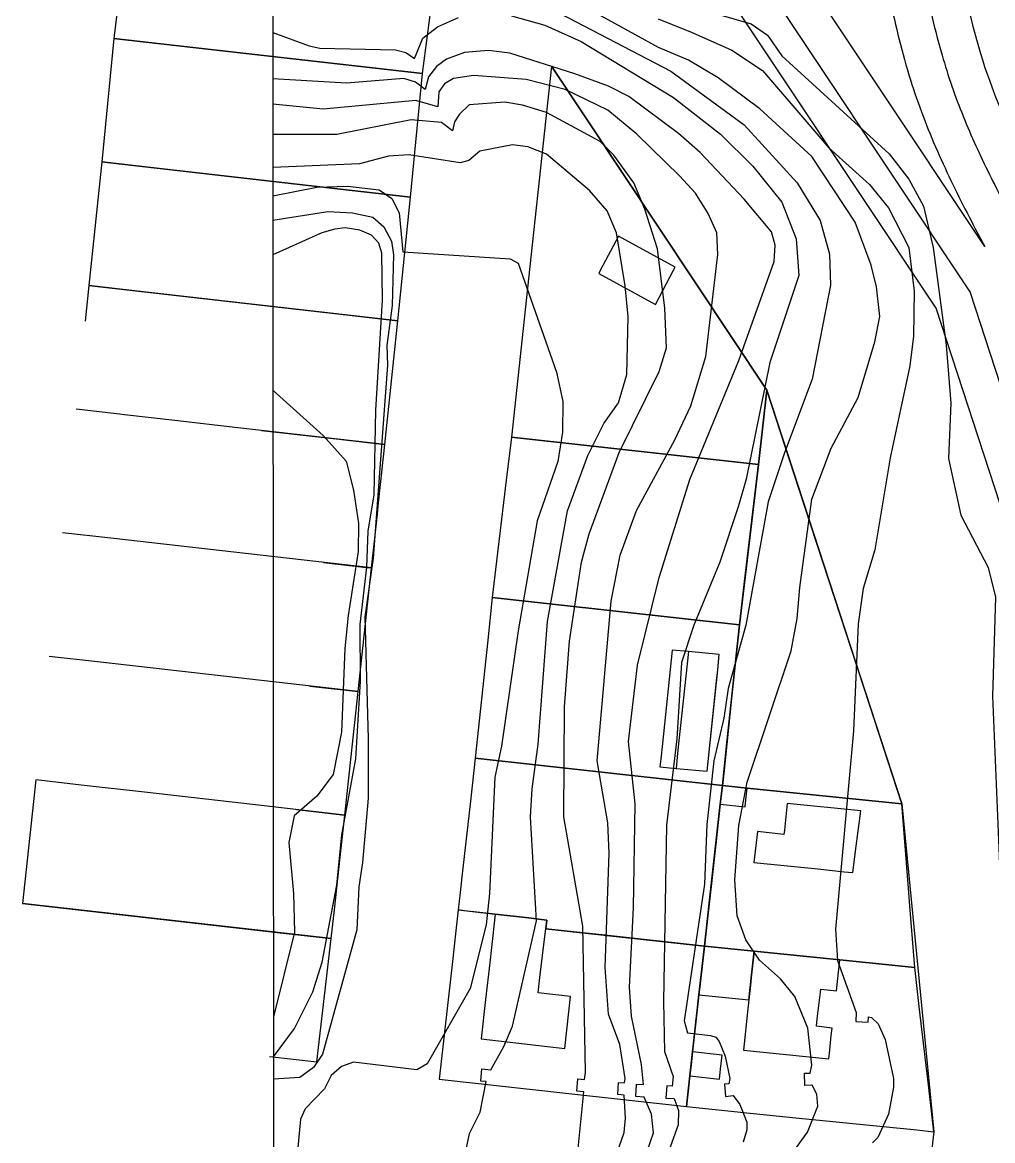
# Model space of a CAD drawing. Header units: millimetres. Extents: x 1101 to 4203, y 1053 to 1744.
# Drawn here: x 1114.8 to 1192.8, y 1559.6 to 1649.6 of the extents above; entities that cross this region are included whole.
import ezdxf

# ---------------------------------------------------------------- set-up
doc = ezdxf.new("R2010")
doc.units = ezdxf.units.MM
doc.layers.add('01_Fina', color=7, linetype='Continuous')
doc.layers.add('Traza Urbana', color=7, linetype='Continuous')

msp = doc.modelspace()

# ---------------------------------------------------------------- linework, layer by layer
for points in [[(1192.163, 1631.565), (1174.473, 1658.178), (1163.32, 1673.99), (1136.159, 1690.83)], [(1199.202, 1498.866), (1204.745, 1548.039), (1206.165, 1560.168), (1203.216, 1590.433), (1190.983, 1627.921), (1172.021, 1656.449), (1161.22, 1671.762), (1134.578, 1688.28)], [(1182.159, 1363.82), (1181.533, 1367.919), (1189.535, 1439.139), (1190.575, 1449.116), (1201.764, 1548.382), (1203.148, 1560.197), (1200.262, 1589.814), (1188.258, 1626.601), (1169.57, 1654.72), (1159.121, 1669.534), (1132.997, 1685.731)], [(1157.312, 1646.074), (1174.632, 1620.004), (1185.492, 1586.724), (1188.062, 1560.344), (1186.862, 1550.094), (1175.662, 1450.734), (1174.622, 1440.754), (1166.142, 1365.284)]]:
    msp.add_lwpolyline(points)
for points, knots in [([(1200.729, 1743.865), (1199.28, 1738.059), (1197.848, 1732.333), (1194.958, 1722.492), (1193.583, 1718.313), (1190.406, 1710.195), (1188.604, 1706.254), (1186.306, 1702.08), (1186.068, 1701.655), (1185.572, 1700.777), (1185.315, 1700.326), (1184.534, 1698.931), (1183.993, 1697.946), (1183.23, 1696.409), (1182.995, 1695.913), (1182.568, 1694.951), (1182.374, 1694.49), (1182.011, 1693.566), (1181.84, 1693.101), (1181.357, 1691.698), (1181.076, 1690.753), (1180.348, 1687.896), (1180.017, 1685.964), (1179.67, 1682.465), (1179.607, 1680.899), (1179.643, 1678.428), (1179.686, 1677.517), (1179.815, 1675.879), (1179.892, 1675.15), (1180.077, 1673.725), (1180.184, 1673.027), (1180.535, 1670.969), (1180.81, 1669.65), (1181.313, 1667.378), (1181.538, 1666.407), (1181.91, 1664.791), (1182.061, 1664.132), (1182.307, 1663.008), (1182.406, 1662.54), (1182.602, 1661.587), (1182.697, 1661.105), (1182.979, 1659.647), (1183.161, 1658.656), (1183.713, 1655.637), (1184.087, 1653.561), (1184.986, 1649.323), (1185.51, 1647.16), (1186.495, 1644.005), (1186.835, 1643.02), (1187.561, 1641.107), (1187.947, 1640.172), (1189.154, 1637.425), (1190.02, 1635.67), (1191.318, 1633.158), (1191.742, 1632.356), (1192.163, 1631.565)], [0, 0, 0, 0, 17.907863, 17.907863, 31.645947, 31.645947, 45.384032, 45.384032, 46.917602, 46.917602, 48.451171, 48.451171, 51.518311, 51.518311, 52.911338, 52.911338, 54.135599, 54.135599, 55.359859, 55.359859, 57.80838, 57.80838, 62.705421, 62.705421, 66.660397, 66.660397, 68.983232, 68.983232, 70.860394, 70.860394, 72.737555, 72.737555, 76.491878, 76.491878, 79.430836, 79.430836, 81.515168, 81.515168, 83.047934, 83.047934, 84.5807, 84.5807, 87.646233, 87.646233, 93.777297, 93.777297, 99.908361, 99.908361, 102.648354, 102.648354, 105.388348, 105.388348, 110.868334, 110.868334, 113.502397, 113.502397, 113.502397, 113.502397]), ([(1203.64, 1743.138), (1202.19, 1737.333), (1200.75, 1731.568), (1198.53, 1724.008), (1197.943, 1722.11), (1196.316, 1717.171), (1195.22, 1714.157), (1192.781, 1708.241), (1191.441, 1705.341), (1189.681, 1701.999), (1189.399, 1701.476), (1188.538, 1699.916), (1187.923, 1698.854), (1186.697, 1696.633), (1186.087, 1695.474), (1185.272, 1693.653), (1185.025, 1693.05), (1184.571, 1691.837), (1184.363, 1691.224), (1183.794, 1689.368), (1183.488, 1688.109), (1182.778, 1684.298), (1182.581, 1681.711), (1182.654, 1678.157), (1182.712, 1677.169), (1182.994, 1674.227), (1183.324, 1672.336), (1184.082, 1668.67), (1184.51, 1666.893), (1185.038, 1664.562), (1185.167, 1663.978), (1185.414, 1662.814), (1185.533, 1662.227), (1185.881, 1660.455), (1186.1, 1659.259), (1186.762, 1655.636), (1187.207, 1653.176), (1188.053, 1649.46), (1188.367, 1648.212), (1188.966, 1646.138), (1189.225, 1645.311), (1190.078, 1642.84), (1190.736, 1641.242), (1192.151, 1638.128), (1192.908, 1636.61), (1194.498, 1633.546), (1195.332, 1632.003), (1196.91, 1629.04), (1197.663, 1627.604), (1199.154, 1624.721), (1199.891, 1623.276), (1201.51, 1620.065), (1202.389, 1618.297), (1204.974, 1613.056), (1206.689, 1609.518), (1209.205, 1604.957), (1209.822, 1603.886), (1211.08, 1601.78), (1211.722, 1600.742), (1212.506, 1599.501), (1212.641, 1599.288), (1212.776, 1599.076), (1215.466, 1594.913), (1215.879, 1594.279), (1216.843, 1592.792), (1217.388, 1591.943), (1218.486, 1590.222), (1219.04, 1589.352), (1220.739, 1586.733), (1221.923, 1584.977), (1223.619, 1582.759), (1224.018, 1582.256), (1224.825, 1581.275), (1225.234, 1580.795), (1226.468, 1579.376), (1227.301, 1578.462), (1228.845, 1576.786), (1229.557, 1576.02), (1230.81, 1574.648), (1231.357, 1574.041), (1232.224, 1573.048), (1232.553, 1572.663), (1233.118, 1571.984), (1233.357, 1571.69), (1233.841, 1571.087), (1234.085, 1570.779), (1234.824, 1569.843), (1235.328, 1569.201), (1236.217, 1568.115), (1236.588, 1567.674), (1237.313, 1566.852), (1237.662, 1566.475), (1238.368, 1565.742), (1238.728, 1565.385), (1239.825, 1564.338), (1240.579, 1563.674), (1242.895, 1561.769), (1244.511, 1560.616), (1248.19, 1558.224), (1250.272, 1557.022), (1252.359, 1555.868)], [0, 0, 0, 0, 17.905649, 17.905649, 23.968191, 23.968191, 33.813234, 33.813234, 43.658276, 43.658276, 45.497172, 45.497172, 49.174964, 49.174964, 52.852755, 52.852755, 54.605725, 54.605725, 56.358695, 56.358695, 59.864635, 59.864635, 66.876515, 66.876515, 69.590889, 69.590889, 75.019638, 75.019638, 80.448386, 80.448386, 82.282709, 82.282709, 84.117032, 84.117032, 87.785677, 87.785677, 95.122968, 95.122968, 98.825623, 98.825623, 101.284882, 101.284882, 106.203399, 106.203399, 111.121916, 111.121916, 116.317436, 116.317436, 121.218243, 121.218243, 126.11905, 126.11905, 132.078779, 132.078779, 143.710326, 143.710326, 147.3025, 147.3025, 150.894674, 150.894674, 151.641396, 151.641396, 151.641396, 153.914331, 153.914331, 156.975995, 156.975995, 160.037659, 160.037659, 166.160986, 166.160986, 167.975509, 167.975509, 169.790031, 169.790031, 173.419076, 173.419076, 176.564807, 176.564807, 179.078068, 179.078068, 180.662135, 180.662135, 181.858132, 181.858132, 183.054128, 183.054128, 185.446122, 185.446122, 187.069602, 187.069602, 188.485565, 188.485565, 189.901527, 189.901527, 192.733452, 192.733452, 198.397302, 198.397302, 205.330694, 205.330694, 205.330694, 205.330694])]:
    msp.add_open_spline(points, degree=3, knots=knots)
msp.add_spline([(1206.55, 1742.411), (1198.036, 1713.245), (1191.712, 1699.458), (1188.115, 1692.655), (1185.804, 1676.355), (1188.204, 1664.121), (1192.37, 1645.395), (1198.957, 1631.579), (1205.919, 1617.923), (1212.006, 1606.116), (1219.798, 1593.741), (1226.027, 1584.556), (1235.412, 1573.916), (1239.381, 1569.044), (1262.456, 1553.753), (1273.817, 1547.943), (1292.279, 1545.864), (1304.629, 1545.032), (1323.86, 1547.241), (1343.768, 1554.244), (1348.177, 1560.24), (1355.099, 1558.478), (1361.05, 1563.528), (1368.811, 1564.744), (1375.81, 1569.684), (1387.223, 1575.308), (1397.875, 1585.58), (1409.717, 1597.182), (1418.41, 1615.582), (1419.855, 1625.077), (1420.374, 1641.997), (1422.228, 1651.701), (1429.173, 1651.447), (1435.26, 1654.709), (1443.361, 1656.59), (1455.3, 1651.182), (1462.27, 1643.182), (1465.927, 1633.22), (1474.194, 1620.717), (1478.652, 1616.668), (1481.052, 1602.658), (1484.132, 1591.314), (1484.891, 1574.332), (1484.358, 1564.209), (1486.422, 1559.181), (1489.394, 1548.073), (1492.669, 1543.867), (1495.886, 1536.945), (1501.551, 1533.066), (1522.852, 1526.997), (1548.84, 1524.652), (1563.366, 1519.91), (1597.015, 1518.916), (1608.069, 1518.759), (1621.874, 1530.8), (1629.228, 1540.852), (1637.328, 1541.751), (1654.578, 1528.415), (1666.447, 1514.072), (1678.809, 1502.283), (1683.259, 1485.417), (1688.258, 1473.248), (1696.093, 1461.999), (1707.128, 1455.142), (1716.579, 1451.321), (1728.091, 1440.45), (1739.119, 1428.492), (1751.998, 1419.885), (1768.138, 1407.716), (1779.751, 1403.892), (1792.302, 1394.742), (1800.327, 1389.872), (1811.751, 1382.948), (1818.472, 1377.635), (1820.168, 1369.015), (1828.212, 1360.848), (1834.333, 1353.311), (1847.27, 1343.538), (1858.598, 1336.789), (1868.42, 1330.801), (1878.399, 1329.631), (1894.155, 1331.085)], degree=3)
at = {"layer": '01_Fina'}
msp.add_lwpolyline([(1135.279, 1103.446), (1874.369, 1103.446), (1873.926, 1741.263), (1134.836, 1741.263), (1135.279, 1123.403)], dxfattribs=at)
at = {"layer": '01_Fina', "linetype": 'Continuous'}
for points in [[(1155.452, 1651.684), (1166.912, 1645.684), (1172.812, 1641.374), (1177.072, 1636.684), (1178.922, 1633.664), (1179.682, 1630.964), (1179.742, 1628.454), (1178.292, 1620.894), (1176.042, 1614.964), (1174.742, 1611.034), (1172.932, 1601.104), (1171.512, 1596.014), (1171.182, 1593.624), (1170.372, 1590.184), (1169.812, 1585.074), (1169.612, 1580.264), (1167.992, 1569.274), (1168.252, 1568.294), (1170.102, 1568.094), (1170.522, 1567.944), (1170.792, 1567.594), (1171.272, 1566.434), (1171.652, 1564.624), (1171.582, 1564.204), (1171.222, 1564.174), (1171.302, 1563.184), (1171.932, 1563.244), (1172.472, 1562.534), (1173.022, 1561.114), (1173.012, 1560.484), (1172.722, 1559.504)], [(1166.782, 1651.424), (1173.372, 1649.494), (1174.682, 1648.584), (1175.842, 1646.924), (1184.482, 1639.044), (1186.052, 1637.004), (1187.222, 1634.824), (1188.012, 1631.504), (1189.052, 1623.644), (1189.442, 1618.954), (1189.252, 1614.524), (1190.242, 1609.944), (1192.422, 1605.744), (1193.012, 1603.344), (1192.772, 1595.394), (1193.422, 1579.934)], [(1176.402, 1558.224), (1177.902, 1560.304), (1178.722, 1562.394), (1178.642, 1563.374), (1178.292, 1564.084), (1177.692, 1564.054), (1177.652, 1565.044), (1178.132, 1565.064), (1178.242, 1565.704), (1177.942, 1568.674), (1176.882, 1571.214), (1175.732, 1572.654), (1174.032, 1574.144), (1172.952, 1575.794), (1172.242, 1577.724), (1172.072, 1580.614), (1172.382, 1584.984), (1173.052, 1588.464), (1176.582, 1599.034), (1177.072, 1601.644), (1177.282, 1604.144), (1178.252, 1611.244), (1179.812, 1615.344), (1181.992, 1619.434), (1183.312, 1623.914), (1183.722, 1625.954), (1183.452, 1628.334), (1183.012, 1630.064), (1181.742, 1633.534), (1178.242, 1638.804), (1174.082, 1642.644), (1170.732, 1645.134), (1168.322, 1646.564), (1165.932, 1647.594), (1159.972, 1650.864)], [(1134.902, 1648.807), (1137.832, 1647.714), (1138.682, 1647.534), (1144.762, 1647.404), (1145.592, 1647.184), (1146.302, 1646.704), (1146.962, 1648.344), (1148.152, 1649.254), (1149.842, 1649.994)], [(1154.092, 1650.124), (1156.772, 1649.384), (1159.712, 1648.064), (1167.122, 1643.564), (1170.912, 1640.614), (1173.512, 1638.034), (1175.842, 1635.144), (1177.002, 1632.184), (1177.212, 1629.234), (1174.882, 1622.244), (1172.962, 1612.844), (1172.362, 1610.694), (1170.862, 1606.174), (1168.752, 1601.114), (1167.782, 1598.094), (1167.392, 1591.944), (1166.552, 1585.004), (1166.322, 1570.814), (1166.412, 1566.784), (1167.102, 1564.784), (1167.032, 1564.004), (1166.582, 1564.024), (1166.522, 1563.034), (1167.182, 1563.004), (1167.532, 1562.044), (1167.512, 1560.884), (1165.752, 1556.044)], [(1165.902, 1649.894), (1168.642, 1648.784), (1171.822, 1647.374), (1174.292, 1645.734), (1177.692, 1641.764), (1179.612, 1639.514), (1182.902, 1636.554), (1184.412, 1634.694), (1186.042, 1631.494), (1186.482, 1627.984), (1186.432, 1624.364), (1186.122, 1621.964), (1184.542, 1614.574), (1183.312, 1607.174), (1182.392, 1604.064), (1181.972, 1601.204), (1181.602, 1592.594), (1180.152, 1576.634), (1180.312, 1574.114), (1181.822, 1569.934), (1181.782, 1569.204), (1182.772, 1569.144), (1182.812, 1569.584), (1183.052, 1569.544), (1183.582, 1569.014), (1184.162, 1567.774), (1184.822, 1564.614), (1184.812, 1563.914), (1184.422, 1561.754), (1183.562, 1559.874), (1183.132, 1559.454)], [(1164.802, 1558.154), (1165.532, 1560.244), (1165.362, 1561.754), (1164.772, 1563.134), (1164.102, 1563.174), (1164.162, 1564.164), (1164.712, 1564.134), (1164.552, 1565.754), (1163.752, 1569.634), (1163.582, 1571.974), (1163.922, 1578.364), (1164.052, 1586.724), (1163.502, 1591.734), (1164.232, 1597.884), (1165.972, 1604.934), (1168.452, 1612.834), (1172.372, 1622.394), (1175.232, 1630.374), (1175.292, 1631.684), (1175.002, 1632.754), (1172.822, 1635.394), (1169.262, 1639.134), (1167.532, 1640.654), (1163.532, 1643.654), (1161.912, 1644.464), (1159.202, 1645.474), (1153.952, 1647.144), (1152.262, 1647.334), (1150.322, 1647.194), (1148.882, 1646.644), (1148.072, 1646.054), (1147.422, 1645.214), (1147.152, 1644.204), (1146.372, 1644.794), (1145.442, 1645.084), (1140.842, 1644.714), (1134.905, 1645.069)], [(1160.952, 1553.984), (1163.172, 1560.284), (1163.262, 1561.434), (1163.162, 1563.294), (1162.642, 1563.324), (1162.702, 1564.314), (1163.182, 1564.284), (1163.242, 1564.624), (1162.822, 1567.354), (1161.912, 1569.814), (1161.632, 1573.544), (1161.952, 1582.764), (1161.842, 1585.194), (1160.982, 1590.174), (1162.122, 1603.024), (1162.842, 1606.724), (1164.142, 1610.334), (1167.222, 1616.024), (1168.512, 1618.754), (1169.722, 1622.734), (1170.682, 1630.934), (1170.612, 1632.674), (1169.912, 1634.234), (1168.902, 1635.854), (1167.602, 1637.264), (1164.172, 1640.614), (1161.842, 1642.534), (1158.412, 1644.204), (1155.272, 1645.014), (1151.032, 1645.324), (1149.432, 1645.084), (1148.702, 1644.674), (1148.252, 1644.014), (1148.182, 1642.814), (1146.402, 1643.324), (1138.962, 1642.624), (1134.907, 1643.023)], [(1159.462, 1559.004), (1159.922, 1563.564), (1159.342, 1563.604), (1159.442, 1564.594), (1159.982, 1564.544), (1160.062, 1565.114), (1159.842, 1576.874), (1158.302, 1585.684), (1158.372, 1594.534), (1158.752, 1599.814), (1159.722, 1606.184), (1160.352, 1608.464), (1162.762, 1614.994), (1165.982, 1621.514), (1166.562, 1623.424), (1166.422, 1626.614), (1165.852, 1631.374), (1164.812, 1634.584), (1163.932, 1636.694), (1162.322, 1638.914), (1161.242, 1640.024), (1156.902, 1642.364), (1154.992, 1642.944), (1153.552, 1643.184), (1150.682, 1642.964), (1149.912, 1642.214), (1149.522, 1641.594), (1149.342, 1640.874), (1148.472, 1641.564), (1146.022, 1641.774), (1140.052, 1640.594), (1134.908, 1640.587)], [(1150.432, 1558.774), (1150.732, 1560.204), (1151.592, 1561.904), (1152.062, 1564.374), (1151.622, 1564.414), (1151.722, 1565.404), (1152.442, 1565.334), (1153.492, 1567.194), (1154.172, 1568.834), (1156.112, 1577.314), (1155.622, 1585.684), (1155.762, 1587.924), (1156.242, 1591.514), (1157.002, 1601.394), (1158.592, 1610.294), (1160.242, 1614.764), (1161.522, 1617.334), (1162.702, 1618.994), (1163.372, 1621.274), (1163.472, 1625.954), (1163.232, 1628.414), (1162.552, 1632.684), (1161.802, 1634.434), (1160.362, 1636.084), (1156.912, 1638.994), (1155.402, 1639.604), (1154.182, 1639.754), (1151.552, 1639.234), (1150.662, 1638.494), (1149.982, 1638.294), (1145.852, 1638.944), (1144.202, 1638.834), (1141.872, 1638.234), (1134.91, 1637.922)], [(1134.912, 1635.646), (1138.432, 1636.344), (1140.902, 1636.424), (1143.462, 1636.124), (1144.472, 1635.434), (1145.072, 1634.284), (1145.362, 1631.144), (1153.992, 1630.574), (1154.622, 1630.224), (1157.712, 1621.454), (1158.232, 1619.094), (1158.212, 1616.624), (1157.832, 1614.274), (1156.152, 1609.494), (1154.622, 1600.644), (1153.302, 1591.374), (1152.762, 1588.874), (1152.322, 1579.514), (1152.072, 1576.994), (1150.782, 1571.874), (1147.312, 1565.794), (1146.482, 1565.314), (1141.382, 1565.944), (1140.422, 1565.594), (1139.592, 1564.864), (1139.072, 1563.794), (1137.512, 1562.174), (1137.142, 1561.344), (1136.582, 1555.624)], [(1134.913, 1633.693), (1139.332, 1634.404), (1141.312, 1634.284), (1142.952, 1633.924), (1143.832, 1633.154), (1144.452, 1632.004), (1144.602, 1630.904), (1144.502, 1626.814), (1144.072, 1623.604), (1144.132, 1622.034), (1142.962, 1606.504), (1142.302, 1601.774), (1142.582, 1591.944), (1142.562, 1587.184), (1142.112, 1581.994), (1141.832, 1580.034), (1141.662, 1576.574), (1138.892, 1566.574), (1138.162, 1565.514), (1137.072, 1564.694), (1134.963, 1564.582)], [(1134.961, 1566.378), (1136.652, 1568.644), (1138.132, 1571.604), (1138.882, 1573.984), (1140.042, 1580.174), (1140.442, 1584.224), (1141.592, 1590.354), (1141.952, 1596.584), (1141.932, 1601.154), (1142.472, 1605.764), (1142.572, 1608.664), (1143.062, 1611.604), (1143.192, 1618.394), (1143.732, 1627.254), (1143.672, 1631.044), (1143.432, 1631.844), (1142.852, 1632.494), (1141.892, 1632.884), (1140.712, 1633.074), (1139.892, 1632.974), (1138.842, 1632.674), (1134.915, 1630.893)], [(1134.923, 1619.992), (1138.962, 1616.364), (1140.812, 1614.304), (1141.392, 1611.964), (1141.782, 1609.274), (1141.772, 1607.024), (1140.952, 1601.874), (1140.702, 1599.214), (1140.422, 1592.494), (1139.752, 1589.074), (1138.442, 1587.354), (1136.632, 1585.764), (1136.202, 1583.624), (1136.572, 1579.514), (1136.652, 1576.404), (1134.959, 1569.574)]]:
    msp.add_lwpolyline(points, dxfattribs=at)
at = {"layer": 'Traza Urbana', "color": 7, "linetype": 'Continuous', "invisible_edges": 5}
for points in [[(1123.526, 1660.018), (1146.952, 1645.494), (1148.622, 1658.394), (1125.093, 1672.982)], [(1122.112, 1648.324), (1122.112, 1648.324), (1146.952, 1645.494), (1123.526, 1660.018)], [(1121.142, 1638.374), (1121.142, 1638.374), (1141.992, 1635.998), (1122.112, 1648.324)], [(1122.112, 1648.324), (1141.992, 1635.998), (1145.982, 1635.544), (1126.103, 1647.869)], [(1126.103, 1647.869), (1145.982, 1635.544), (1146.952, 1645.494)], [(1155.761, 1631.704), (1174.632, 1620.004), (1157.312, 1646.074)], [(1120.112, 1628.424), (1120.112, 1628.424), (1141.035, 1626.04), (1121.142, 1638.374)], [(1121.142, 1638.374), (1141.035, 1626.04), (1144.952, 1625.594), (1125.059, 1637.928)], [(1125.059, 1637.928), (1144.952, 1625.594), (1145.982, 1635.544)], [(1161.238, 1629.643), (1165.672, 1626.894), (1167.136, 1629.665), (1162.702, 1632.414)], [(1162.702, 1632.414), (1167.136, 1629.665), (1167.262, 1629.904)], [(1155.117, 1625.734), (1173.972, 1614.044), (1174.632, 1620.004), (1155.761, 1631.704)], [(1161.112, 1629.404), (1161.112, 1629.404), (1165.672, 1626.894), (1161.238, 1629.643)], [(1119.816, 1625.563), (1133.992, 1616.774), (1140.006, 1616.089), (1120.112, 1628.424)], [(1120.112, 1628.424), (1140.006, 1616.089), (1143.922, 1615.644), (1124.029, 1627.978)], [(1124.029, 1627.978), (1143.922, 1615.644), (1144.952, 1625.594)], [(1154.092, 1616.244), (1154.092, 1616.244), (1173.972, 1614.044), (1155.117, 1625.734)], [(1173.972, 1614.044), (1177.238, 1612.019), (1174.632, 1620.004)], [(1119.082, 1618.474), (1138.967, 1606.145), (1142.44, 1605.75), (1122.562, 1618.074)], [(1122.562, 1618.074), (1142.44, 1605.75), (1142.842, 1605.704), (1122.965, 1618.028)], [(1122.965, 1618.028), (1142.842, 1605.704), (1143.052, 1607.632), (1127.032, 1617.564)], [(1127.032, 1617.564), (1143.052, 1607.632), (1143.313, 1610.033), (1132.102, 1616.984)], [(1132.102, 1616.984), (1143.313, 1610.033), (1143.411, 1610.934), (1133.992, 1616.774)], [(1133.992, 1616.774), (1143.411, 1610.934), (1143.922, 1615.644)], [(1153.677, 1612.762), (1172.432, 1601.134), (1172.848, 1604.615), (1154.092, 1616.244)], [(1154.092, 1616.244), (1172.848, 1604.615), (1173.972, 1614.044)], [(1172.432, 1601.134), (1182.91, 1594.638), (1177.238, 1612.019), (1173.972, 1614.044)], [(1152.552, 1603.334), (1152.552, 1603.334), (1172.432, 1601.134), (1153.677, 1612.762)], [(1118.002, 1608.534), (1137.887, 1596.205), (1141.762, 1595.764), (1121.878, 1608.092)], [(1121.878, 1608.092), (1141.762, 1595.764), (1142.842, 1605.704)], [(1152.189, 1599.905), (1171.062, 1588.204), (1171.426, 1591.632), (1152.552, 1603.334)], [(1152.552, 1603.334), (1171.426, 1591.632), (1172.432, 1601.134)], [(1171.805, 1595.21), (1185.492, 1586.724), (1182.91, 1594.638), (1172.432, 1601.134)], [(1151.182, 1590.404), (1151.182, 1590.404), (1171.062, 1588.204), (1152.189, 1599.905)], [(1166.23, 1591.571), (1169.822, 1589.344), (1170.615, 1596.867), (1167.022, 1599.094)], [(1167.022, 1599.094), (1170.615, 1596.867), (1170.682, 1597.511), (1168.322, 1598.974)], [(1116.922, 1598.594), (1136.813, 1586.262), (1140.682, 1585.824), (1120.798, 1598.152)], [(1168.322, 1598.974), (1170.682, 1597.511), (1170.812, 1598.744)], [(1120.798, 1598.152), (1140.682, 1585.824), (1141.762, 1595.764)], [(1171.164, 1589.165), (1173.052, 1587.994), (1185.492, 1586.724), (1171.805, 1595.21)], [(1166.1, 1590.338), (1167.332, 1589.574), (1169.822, 1589.344), (1166.23, 1591.571)], [(1150.795, 1586.951), (1169.612, 1575.284), (1169.999, 1578.737), (1151.182, 1590.404)], [(1151.182, 1590.404), (1169.999, 1578.737), (1170.892, 1586.704), (1167.91, 1588.553)], [(1166.032, 1589.694), (1166.032, 1589.694), (1167.332, 1589.574), (1166.1, 1590.338)], [(1171.062, 1588.204), (1171.062, 1588.204), (1173.052, 1587.994), (1171.164, 1589.165)], [(1114.762, 1578.714), (1114.762, 1578.714), (1135.727, 1576.325), (1115.842, 1588.654)], [(1115.842, 1588.654), (1135.727, 1576.325), (1139.602, 1575.884), (1119.722, 1588.21)], [(1167.91, 1588.553), (1170.892, 1586.704), (1171.062, 1588.204)], [(1119.722, 1588.21), (1139.602, 1575.884), (1139.852, 1578.186), (1124.582, 1587.654)], [(1124.582, 1587.654), (1139.852, 1578.186), (1140.313, 1582.424), (1133.522, 1586.634)], [(1170.892, 1586.704), (1186.246, 1577.184), (1186.113, 1578.872), (1171.062, 1588.204)], [(1170.892, 1586.704), (1170.892, 1586.704), (1172.882, 1586.494), (1171.001, 1587.66)], [(1171.001, 1587.66), (1172.882, 1586.494), (1172.944, 1587.037), (1171.062, 1588.204)], [(1171.062, 1588.204), (1172.944, 1587.037), (1173.052, 1587.994)], [(1171.062, 1588.204), (1186.113, 1578.872), (1186.028, 1579.949), (1173.052, 1587.994)], [(1173.052, 1587.994), (1186.028, 1579.949), (1185.492, 1586.724)], [(1133.522, 1586.634), (1140.313, 1582.424), (1140.682, 1585.824)], [(1150.191, 1581.56), (1158.329, 1576.514), (1169.612, 1575.284), (1150.795, 1586.951)], [(1170.531, 1583.484), (1186.532, 1573.564), (1186.246, 1577.184), (1170.892, 1586.704)], [(1176.048, 1584.606), (1181.552, 1581.194), (1181.825, 1583.311), (1176.272, 1586.754)], [(1176.272, 1586.754), (1181.825, 1583.311), (1182.192, 1586.154)], [(1173.592, 1582.014), (1173.592, 1582.014), (1178.744, 1581.483), (1173.872, 1584.504)], [(1173.872, 1584.504), (1178.744, 1581.483), (1180.847, 1581.267), (1176.012, 1584.264)], [(1176.012, 1584.264), (1180.847, 1581.267), (1181.552, 1581.194), (1176.048, 1584.606)], [(1170.203, 1580.553), (1180.492, 1574.174), (1186.532, 1573.564), (1170.531, 1583.484)], [(1150.112, 1580.859), (1155.463, 1577.541), (1156.942, 1577.374), (1150.191, 1581.56)], [(1149.97, 1579.593), (1152.792, 1577.844), (1155.463, 1577.541), (1150.112, 1580.859)], [(1169.83, 1577.225), (1173.622, 1574.874), (1180.492, 1574.174), (1170.203, 1580.553)], [(1149.812, 1578.184), (1149.812, 1578.184), (1152.792, 1577.844), (1149.97, 1579.593)], [(1114.762, 1578.714), (1134.643, 1566.388), (1138.452, 1565.954), (1118.572, 1578.28)], [(1118.572, 1578.28), (1138.452, 1565.954), (1139.602, 1575.884)], [(1149.624, 1576.511), (1168.442, 1564.844), (1168.626, 1566.519), (1149.812, 1578.184)], [(1149.812, 1578.184), (1168.626, 1566.519), (1168.652, 1566.764), (1150.328, 1578.125)], [(1150.328, 1578.125), (1168.652, 1566.764), (1168.784, 1567.929), (1152.792, 1577.844)], [(1152.488, 1575.16), (1156.39, 1572.741), (1156.711, 1575.414), (1152.792, 1577.844)], [(1152.792, 1577.844), (1168.784, 1567.929), (1168.928, 1569.193), (1155.463, 1577.541)], [(1152.792, 1577.844), (1156.711, 1575.414), (1156.862, 1576.674), (1155.463, 1577.541)], [(1155.463, 1577.541), (1156.862, 1576.674), (1156.942, 1577.374)], [(1155.463, 1577.541), (1156.862, 1576.674), (1156.942, 1577.374)], [(1156.862, 1576.674), (1156.862, 1576.674), (1158.329, 1576.514), (1156.942, 1577.374)], [(1156.862, 1576.674), (1168.928, 1569.193), (1169.007, 1569.894), (1158.329, 1576.514)], [(1169.612, 1575.284), (1169.612, 1575.284), (1173.622, 1574.874), (1169.83, 1577.225)], [(1149.346, 1574.03), (1168.162, 1562.364), (1168.442, 1564.844), (1149.624, 1576.511)], [(1158.329, 1576.514), (1169.007, 1569.894), (1169.172, 1571.354), (1161.387, 1576.18)], [(1161.387, 1576.18), (1169.172, 1571.354), (1169.612, 1575.284)], [(1152.348, 1573.928), (1156.242, 1571.514), (1156.39, 1572.741), (1152.488, 1575.16)], [(1169.246, 1572.01), (1188.062, 1560.344), (1187.626, 1564.115), (1169.612, 1575.284)], [(1169.39, 1573.295), (1173.182, 1570.944), (1173.405, 1572.932), (1169.612, 1575.284)], [(1169.612, 1575.284), (1187.626, 1564.115), (1187.367, 1566.352), (1173.622, 1574.874)], [(1169.612, 1575.284), (1173.405, 1572.932), (1173.622, 1574.874)], [(1173.381, 1572.715), (1178.693, 1569.421), (1178.953, 1571.569), (1173.622, 1574.874)], [(1173.622, 1574.874), (1187.367, 1566.352), (1186.923, 1570.187), (1180.492, 1574.174)], [(1173.622, 1574.874), (1178.953, 1571.569), (1178.982, 1571.814), (1174.13, 1574.822)], [(1174.13, 1574.822), (1178.982, 1571.814), (1180.232, 1571.684), (1175.375, 1574.695)], [(1148.282, 1564.564), (1148.282, 1564.564), (1168.162, 1562.364), (1149.346, 1574.03)], [(1152.014, 1570.992), (1158.382, 1567.044), (1158.713, 1569.982), (1152.348, 1573.928)], [(1175.375, 1574.695), (1180.232, 1571.684), (1180.492, 1574.174)], [(1180.492, 1574.174), (1186.923, 1570.187), (1186.532, 1573.564)], [(1169.172, 1571.354), (1169.172, 1571.354), (1173.182, 1570.944), (1169.39, 1573.295)], [(1173.182, 1570.944), (1179.697, 1566.905), (1179.82, 1568.091), (1173.314, 1572.125)], [(1173.314, 1572.125), (1178.622, 1568.834), (1178.693, 1569.421), (1173.381, 1572.715)], [(1156.242, 1571.514), (1158.713, 1569.982), (1158.852, 1571.214)], [(1168.652, 1566.764), (1177.234, 1561.443), (1186.709, 1560.481), (1169.172, 1571.354)], [(1169.172, 1571.354), (1186.709, 1560.481), (1188.062, 1560.344), (1169.246, 1572.01)], [(1151.652, 1567.804), (1151.652, 1567.804), (1158.382, 1567.044), (1152.014, 1570.992)], [(1173.108, 1570.233), (1179.622, 1566.194), (1179.697, 1566.905), (1173.182, 1570.944)], [(1172.762, 1566.914), (1172.762, 1566.914), (1179.622, 1566.194), (1173.108, 1570.233)], [(1178.622, 1568.834), (1179.82, 1568.091), (1179.882, 1568.684)], [(1168.442, 1564.844), (1173.28, 1561.844), (1177.234, 1561.443), (1168.652, 1566.764)], [(1168.566, 1565.973), (1170.822, 1564.574), (1170.909, 1565.365), (1168.652, 1566.764)], [(1168.652, 1566.764), (1170.909, 1565.365), (1171.032, 1566.494)], [(1168.442, 1564.844), (1168.442, 1564.844), (1170.822, 1564.574), (1168.566, 1565.973)], [(1168.162, 1562.364), (1168.162, 1562.364), (1173.28, 1561.844), (1168.442, 1564.844)]]:
    msp.add_3dface(points, dxfattribs=at)
at = {"layer": 'Traza Urbana', "color": 252, "linetype": 'Continuous', "invisible_edges": 5}
for points in [[(1167.462, 1590.807), (1169.822, 1589.344), (1170.682, 1597.511), (1168.322, 1598.974)], [(1168.322, 1598.974), (1170.682, 1597.511), (1170.812, 1598.744)], [(1167.332, 1589.574), (1167.332, 1589.574), (1169.822, 1589.344), (1167.462, 1590.807)]]:
    msp.add_3dface(points, dxfattribs=at)

doc.saveas('drawing.dxf')
